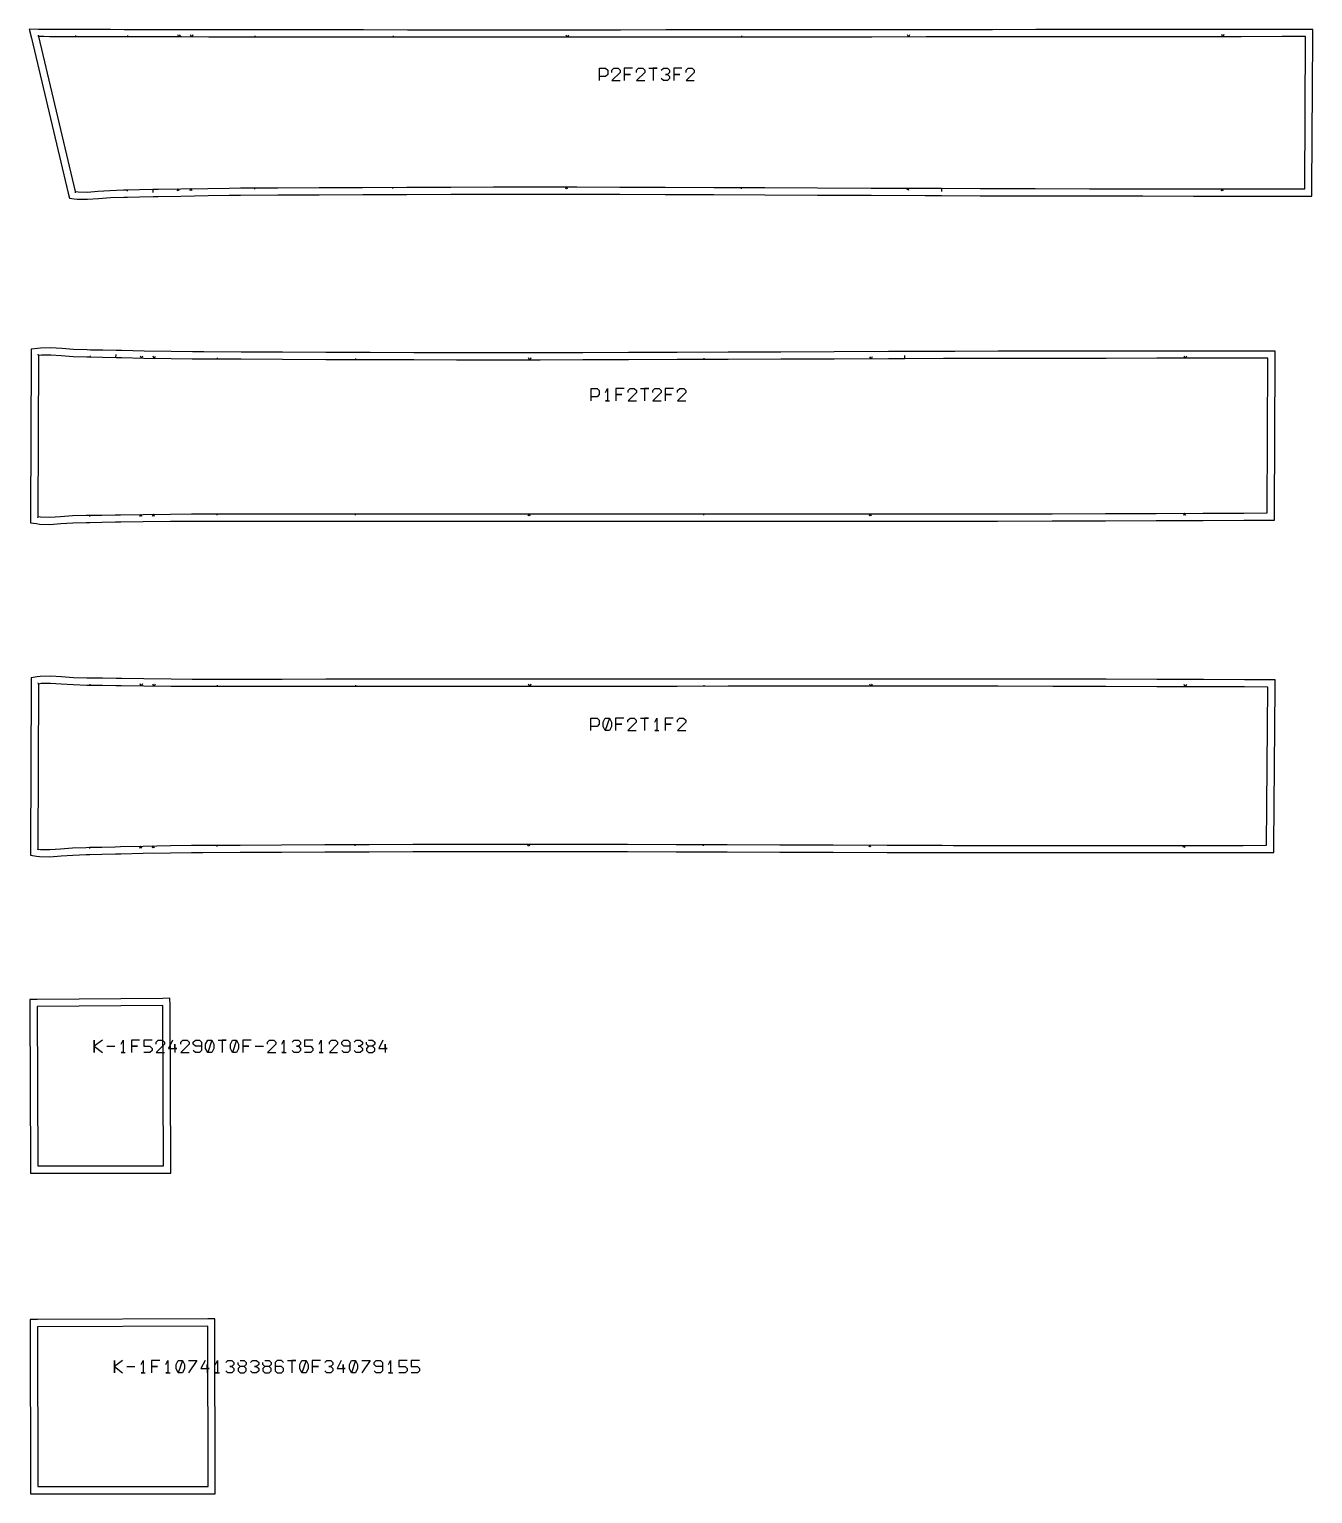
# Model space of a CAD drawing. Header units: metres. Extents: x -13 to 17753, y -154 to 3845.
# Drawn here: x 15974 to 17753, y 1817 to 3845 of the extents above; entities that cross this region are included whole.
import ezdxf

# ---------------------------------------------------------------- set-up
doc = ezdxf.new("R2010")
doc.units = ezdxf.units.M

msp = doc.modelspace()

# ---------------------------------------------------------------- linework, layer by layer
at = {"layer": 'Marge'}
for points in [[(16036.835, 3610.021), (16040.847, 3609.493), (16054.98, 3609.259), (16070.4, 3610.347), (16086.912, 3611.531), (16105.465, 3612.133), (16110.457, 3612.317), (16127.265, 3612.564), (16145.908, 3613.019), (16153.214, 3613.118), (16184.484, 3613.765), (16222.233, 3614.381), (16251.49, 3614.784), (16267.236, 3614.88), (16319.042, 3615.172), (16376.159, 3615.462), (16436.462, 3615.733), (16497.758, 3615.967), (16558.423, 3616.153), (16617.63, 3616.278), (16675.638, 3616.331), (16733.395, 3616.305), (16792.666, 3616.191), (16855.748, 3615.997), (16923.245, 3615.75), (16993.911, 3615.464), (17066.886, 3615.145), (17140.944, 3614.827), (17216.058, 3614.528), (17238.636, 3614.44), (17292.089, 3614.231), (17308.004, 3614.166), (17368.266, 3614.062), (17443.837, 3613.928), (17517.554, 3613.806), (17587.961, 3613.718), (17652.848, 3613.661), (17709.366, 3613.638), (17741.941, 3613.676), (17751.883, 3613.688), (17751.929, 3623.63), (17752.914, 3834.478), (17752.961, 3844.534), (17742.904, 3844.525), (17710.346, 3844.493), (17653.833, 3844.439), (17588.951, 3844.379), (17518.548, 3844.313), (17444.832, 3844.24), (17369.261, 3844.166), (17309.022, 3844.109), (17293.106, 3844.094), (17239.653, 3844.044), (17217.075, 3844.024), (17141.963, 3843.953), (17067.905, 3843.879), (16994.927, 3843.805), (16924.258, 3843.738), (16856.755, 3843.679), (16793.663, 3843.63), (16734.381, 3843.598), (16676.614, 3843.585), (16618.596, 3843.589), (16559.381, 3843.61), (16498.71, 3843.644), (16437.409, 3843.691), (16377.101, 3843.747), (16319.98, 3843.808), (16268.169, 3843.872), (16252.346, 3843.894), (16223.065, 3843.933), (16185.273, 3843.985), (16154.075, 3844.028), (16146.662, 3844.04), (16128.119, 3844.068), (16111.092, 3844.099), (16106.141, 3844.108), (16087.202, 3844.144), (16070.682, 3844.173), (16056.112, 3844.198), (16043.173, 3844.226), (16039.159, 3844.237), (16031.566, 3844.259), (16021.047, 3844.297), (16011.466, 3844.34), (16002.757, 3844.394), (15994.758, 3844.459), (15987.231, 3844.534), (15974.447, 3844.66), (15977.403, 3832.222), (16028.41, 3617.623), (16030.004, 3610.919)], [(15984.65, 3160.035), (15988.662, 3159.428), (16002.885, 3159.035), (16018.371, 3160.063), (16034.884, 3161.184), (16053.409, 3161.661), (16058.407, 3161.815), (16075.203, 3161.939), (16093.862, 3162.288), (16101.162, 3162.341), (16132.443, 3162.821), (16170.191, 3163.227), (16199.448, 3163.466), (16215.189, 3163.466), (16267.001, 3163.468), (16324.125, 3163.471), (16384.434, 3163.474), (16445.737, 3163.478), (16506.41, 3163.483), (16565.627, 3163.487), (16623.647, 3163.492), (16681.417, 3163.495), (16740.703, 3163.497), (16803.797, 3163.497), (16871.3, 3163.496), (16941.97, 3163.493), (17014.949, 3163.49), (17089.007, 3163.487), (17164.118, 3163.484), (17186.696, 3163.484), (17240.149, 3163.482), (17256.065, 3163.482), (17316.33, 3163.628), (17391.903, 3163.819), (17465.621, 3164.017), (17536.027, 3164.221), (17600.913, 3164.431), (17657.434, 3164.647), (17690.011, 3164.832), (17699.909, 3164.888), (17699.954, 3174.786), (17700.933, 3388.928), (17700.979, 3398.959), (17690.949, 3398.974), (17658.375, 3399.024), (17601.858, 3399.017), (17536.974, 3398.978), (17466.569, 3398.908), (17392.853, 3398.808), (17317.284, 3398.696), (17257.022, 3398.607), (17241.107, 3398.547), (17187.654, 3398.349), (17165.076, 3398.265), (17089.962, 3397.982), (17015.904, 3397.683), (16942.929, 3397.383), (16872.263, 3397.112), (16804.765, 3396.877), (16741.681, 3396.69), (16682.409, 3396.576), (16624.652, 3396.542), (16566.643, 3396.582), (16507.435, 3396.69), (16446.77, 3396.856), (16385.474, 3397.068), (16325.171, 3397.316), (16268.054, 3397.585), (16216.247, 3397.858), (16200.502, 3397.948), (16171.248, 3398.344), (16133.503, 3398.951), (16102.236, 3399.592), (16094.931, 3399.69), (16076.29, 3400.142), (16059.486, 3400.384), (16054.495, 3400.568), (16035.952, 3401.168), (16019.449, 3402.36), (16004.026, 3403.454), (15989.878, 3403.207), (15985.861, 3402.671), (15977.226, 3401.517), (15977.185, 3392.805), (15976.147, 3169.969), (15976.107, 3161.329)], [(15984.673, 2699.461), (15988.683, 2698.863), (16002.948, 2698.564), (16018.461, 2699.761), (16034.963, 2701.061), (16053.459, 2701.704), (16058.454, 2701.903), (16075.226, 2702.156), (16093.872, 2702.644), (16101.161, 2702.747), (16132.422, 2703.442), (16170.145, 2704.095), (16199.382, 2704.521), (16215.109, 2704.613), (16266.886, 2704.9), (16323.97, 2705.186), (16384.238, 2705.457), (16445.498, 2705.697), (16506.129, 2705.893), (16565.303, 2706.034), (16623.278, 2706.11), (16681.002, 2706.116), (16740.239, 2706.043), (16803.286, 2705.899), (16870.744, 2705.709), (16941.369, 2705.486), (17014.302, 2705.234), (17088.317, 2704.983), (17163.386, 2704.75), (17185.951, 2704.682), (17239.373, 2704.519), (17255.279, 2704.469), (17315.509, 2704.436), (17391.037, 2704.393), (17464.713, 2704.361), (17535.08, 2704.359), (17599.93, 2704.384), (17656.417, 2704.437), (17688.976, 2704.527), (17698.863, 2704.554), (17698.948, 2714.441), (17700.831, 2933.581), (17700.917, 2943.613), (17690.885, 2943.667), (17658.309, 2943.841), (17601.792, 2944.036), (17536.908, 2944.22), (17466.505, 2944.397), (17392.789, 2944.567), (17317.218, 2944.73), (17256.954, 2944.852), (17241.038, 2944.844), (17187.585, 2944.818), (17165.007, 2944.807), (17089.895, 2944.771), (17015.837, 2944.736), (16942.858, 2944.702), (16872.187, 2944.668), (16804.684, 2944.635), (16741.589, 2944.602), (16682.303, 2944.569), (16624.532, 2944.535), (16566.512, 2944.5), (16507.294, 2944.465), (16446.621, 2944.429), (16385.318, 2944.394), (16325.009, 2944.361), (16267.886, 2944.33), (16216.074, 2944.304), (16200.334, 2944.295), (16171.079, 2944.524), (16133.336, 2944.918), (16102.058, 2945.391), (16094.761, 2945.441), (16076.103, 2945.787), (16059.313, 2945.906), (16054.316, 2946.061), (16035.801, 2946.539), (16019.298, 2947.673), (16003.806, 2948.713), (15989.563, 2948.307), (15985.546, 2947.689), (15977.101, 2946.389), (15977.067, 2937.845), (15976.149, 2709.392), (15976.114, 2700.738)], [(15986.17, 2260.53), (16160.383, 2260.53), (16170.423, 2260.53), (16170.383, 2270.57), (16169.496, 2492.568), (16169.456, 2502.608), (16159.417, 2502.528), (15985.209, 2501.137), (15975.249, 2501.057), (15975.289, 2491.097), (15976.17, 2270.49), (15976.21, 2260.53)], [(15986.17, 1816.531), (16222.158, 1816.531), (16232.176, 1816.531), (16232.158, 1826.549), (16231.75, 2048.549), (16231.732, 2058.567), (16221.713, 2058.531), (15985.727, 2057.664), (15975.746, 2057.628), (15975.764, 2047.646), (15976.17, 1826.513), (15976.188, 1816.531)]]:
    msp.add_lwpolyline(points, close=True, dxfattribs=at)
at = {"layer": 'Patron'}
for points in [[(16038.139, 3619.935), (16042.151, 3619.408), (16055.095, 3619.258), (16069.673, 3620.321), (16086.197, 3621.505), (16105.137, 3622.128), (16110.089, 3622.31), (16127.117, 3622.563), (16145.663, 3623.016), (16153.076, 3623.118), (16184.277, 3623.763), (16222.07, 3624.38), (16251.352, 3624.783), (16267.175, 3624.88), (16318.986, 3625.172), (16376.108, 3625.462), (16436.417, 3625.732), (16497.719, 3625.967), (16558.392, 3626.153), (16617.609, 3626.278), (16675.629, 3626.33), (16733.399, 3626.305), (16792.685, 3626.191), (16855.779, 3625.997), (16923.282, 3625.75), (16993.951, 3625.464), (17066.93, 3625.145), (17140.987, 3624.827), (17216.097, 3624.528), (17238.675, 3624.44), (17292.128, 3624.231), (17308.044, 3624.166), (17368.283, 3624.062), (17443.855, 3623.928), (17517.571, 3623.806), (17587.974, 3623.717), (17652.856, 3623.661), (17709.37, 3623.638), (17741.929, 3623.676), (17742.914, 3834.525), (17710.356, 3834.493), (17653.842, 3834.439), (17588.96, 3834.379), (17518.558, 3834.313), (17444.842, 3834.24), (17369.271, 3834.166), (17309.032, 3834.109), (17293.115, 3834.094), (17239.662, 3834.044), (17217.084, 3834.024), (17141.973, 3833.953), (17067.915, 3833.879), (16994.936, 3833.805), (16924.266, 3833.738), (16856.763, 3833.679), (16793.669, 3833.63), (16734.383, 3833.598), (16676.613, 3833.585), (16618.593, 3833.589), (16559.375, 3833.61), (16498.703, 3833.644), (16437.4, 3833.691), (16377.091, 3833.747), (16319.967, 3833.808), (16268.156, 3833.872), (16252.332, 3833.894), (16223.051, 3833.933), (16185.259, 3833.985), (16154.06, 3834.028), (16146.647, 3834.04), (16128.101, 3834.068), (16111.074, 3834.099), (16106.122, 3834.108), (16087.184, 3834.144), (16070.664, 3834.173), (16056.091, 3834.198), (16043.145, 3834.226), (16039.13, 3834.237), (16031.53, 3834.259), (16021.001, 3834.297), (16011.405, 3834.341), (16002.676, 3834.394), (15994.659, 3834.459), (15987.132, 3834.534)], [(15986.147, 3169.923), (15990.159, 3169.315), (16003.103, 3169.032), (16017.682, 3170.039), (16034.206, 3171.161), (16053.147, 3171.658), (16058.099, 3171.81), (16075.128, 3171.939), (16093.675, 3172.286), (16101.088, 3172.34), (16132.289, 3172.82), (16170.083, 3173.226), (16199.366, 3173.466), (16215.189, 3173.466), (16267.001, 3173.468), (16324.124, 3173.471), (16384.433, 3173.474), (16445.736, 3173.478), (16506.409, 3173.483), (16565.626, 3173.487), (16623.647, 3173.492), (16681.417, 3173.495), (16740.702, 3173.497), (16803.797, 3173.497), (16871.3, 3173.496), (16941.97, 3173.493), (17014.949, 3173.49), (17089.007, 3173.487), (17164.118, 3173.484), (17186.696, 3173.484), (17240.149, 3173.482), (17256.065, 3173.482), (17316.305, 3173.628), (17391.877, 3173.819), (17465.594, 3174.017), (17535.998, 3174.221), (17600.881, 3174.431), (17657.395, 3174.647), (17689.954, 3174.832), (17690.933, 3388.974), (17658.376, 3389.024), (17601.864, 3389.017), (17536.983, 3388.978), (17466.582, 3388.908), (17392.868, 3388.808), (17317.298, 3388.696), (17257.06, 3388.608), (17241.144, 3388.547), (17187.691, 3388.349), (17165.113, 3388.265), (17090.003, 3387.982), (17015.945, 3387.683), (16942.967, 3387.383), (16872.298, 3387.112), (16804.795, 3386.877), (16741.701, 3386.69), (16682.415, 3386.576), (16624.645, 3386.542), (16566.625, 3386.582), (16507.408, 3386.69), (16446.735, 3386.856), (16385.432, 3387.068), (16325.124, 3387.317), (16268.001, 3387.585), (16216.19, 3387.858), (16200.367, 3387.949), (16171.087, 3388.345), (16133.298, 3388.953), (16102.101, 3389.593), (16094.689, 3389.693), (16076.145, 3390.143), (16059.118, 3390.391), (16054.167, 3390.573), (16035.232, 3391.194), (16018.718, 3392.386), (16004.149, 3393.455), (15991.202, 3393.295), (15987.185, 3392.759)], [(15986.149, 2709.351), (15990.159, 2708.753), (16003.095, 2708.563), (16017.664, 2709.729), (16034.178, 2711.03), (16053.107, 2711.698), (16058.056, 2711.895), (16075.074, 2712.155), (16093.609, 2712.641), (16101.018, 2712.746), (16132.2, 2713.439), (16169.971, 2714.094), (16199.236, 2714.519), (16215.05, 2714.613), (16266.831, 2714.899), (16323.92, 2715.186), (16384.193, 2715.457), (16445.459, 2715.697), (16506.096, 2715.893), (16565.279, 2716.034), (16623.265, 2716.11), (16681.001, 2716.116), (16740.252, 2716.043), (16803.309, 2715.899), (16870.772, 2715.709), (16941.4, 2715.486), (17014.336, 2715.234), (17088.351, 2714.983), (17163.417, 2714.75), (17185.982, 2714.681), (17239.403, 2714.519), (17255.31, 2714.469), (17315.515, 2714.436), (17391.043, 2714.393), (17464.717, 2714.361), (17535.08, 2714.359), (17599.926, 2714.384), (17656.408, 2714.437), (17688.949, 2714.527), (17690.831, 2933.667), (17658.275, 2933.841), (17601.763, 2934.036), (17536.883, 2934.22), (17466.482, 2934.397), (17392.767, 2934.567), (17317.197, 2934.73), (17256.959, 2934.852), (17241.043, 2934.844), (17187.59, 2934.818), (17165.012, 2934.807), (17089.9, 2934.771), (17015.842, 2934.736), (16942.862, 2934.702), (16872.192, 2934.668), (16804.689, 2934.635), (16741.594, 2934.602), (16682.308, 2934.569), (16624.538, 2934.535), (16566.518, 2934.5), (16507.3, 2934.465), (16446.627, 2934.429), (16385.324, 2934.394), (16325.014, 2934.361), (16267.891, 2934.33), (16216.079, 2934.304), (16200.256, 2934.296), (16170.975, 2934.525), (16133.185, 2934.919), (16101.988, 2935.391), (16094.575, 2935.443), (16076.031, 2935.787), (16059.004, 2935.911), (16054.052, 2936.064), (16035.116, 2936.563), (16018.601, 2937.697), (16004.032, 2938.716), (15991.084, 2938.423), (15987.067, 2937.805)], [(15986.17, 2270.53), (16160.383, 2270.53), (16159.497, 2492.529), (15985.289, 2491.137)], [(15986.17, 1826.531), (16222.158, 1826.531), (16221.75, 2048.531), (15985.764, 2047.664)]]:
    msp.add_lwpolyline(points, close=True, dxfattribs=at)
at = {"layer": 'Repers diag'}
for p, q in [((16145.531, 3623.012), (16145.641, 3618.514)), ((17238.646, 3624.44), (17238.628, 3619.94)), ((16094.575, 3389.696), (16094.684, 3394.194)), ((17187.691, 3388.349), (17187.674, 3392.849))]:
    msp.add_line(p, q, dxfattribs=at)
at = {"layer": 'Repers points'}
for p, q in [((15987.132, 3834.534), (15987.15, 3836.334)), ((16039.13, 3834.237), (16039.135, 3836.037)), ((16111.074, 3834.099), (16111.077, 3835.899)), ((16287.45, 3833.848), (16287.452, 3835.648)), ((16479.025, 3833.659), (16479.026, 3835.459)), ((16961.838, 3833.774), (16961.836, 3835.574)), ((16038.139, 3619.935), (16037.905, 3618.151)), ((16109.961, 3622.305), (16110.027, 3620.506)), ((16286.334, 3624.988), (16286.344, 3623.188)), ((16477.928, 3625.891), (16477.935, 3624.091)), ((16960.793, 3625.598), (16960.786, 3623.798)), ((15987.185, 3392.759), (15986.947, 3394.543)), ((16059.005, 3390.395), (16059.071, 3392.194)), ((16235.378, 3387.757), (16235.388, 3389.557)), ((16426.972, 3386.924), (16426.978, 3388.724)), ((16909.838, 3387.256), (16909.831, 3389.056)), ((15986.147, 3169.923), (15985.878, 3168.143)), ((16057.97, 3171.807), (16058.026, 3170.007)), ((16234.361, 3173.467), (16234.361, 3171.667)), ((16425.962, 3173.477), (16425.962, 3171.677)), ((16908.843, 3173.494), (16908.843, 3171.694)), ((15987.067, 2937.805), (15986.793, 2939.584)), ((16058.887, 2935.914), (16058.943, 2937.714)), ((16235.278, 2934.313), (16235.277, 2936.113)), ((16426.879, 2934.418), (16426.878, 2936.218)), ((16909.76, 2934.686), (16909.759, 2936.486)), ((15986.149, 2709.351), (15985.883, 2707.571)), ((16057.902, 2711.889), (16057.973, 2710.09)), ((16234.174, 2714.719), (16234.184, 2712.919)), ((16425.661, 2715.619), (16425.668, 2713.819)), ((16908.259, 2715.591), (16908.253, 2713.791))]:
    msp.add_line(p, q, dxfattribs=at)
at = {"layer": 'Repers suspente'}
for p, q in [((16181.912, 3833.99), (16180.417, 3836.992)), ((16183.417, 3836.988), (16181.912, 3833.99)), ((16199.525, 3833.966), (16198.029, 3836.968)), ((16201.029, 3836.964), (16199.525, 3833.966)), ((16719.993, 3833.595), (16718.493, 3836.595)), ((16721.493, 3836.595), (16719.993, 3833.595)), ((17192.837, 3834.001), (17191.334, 3836.999)), ((17194.334, 3837.002), (17192.837, 3834.001)), ((17628.39, 3834.416), (17626.887, 3837.414)), ((17629.887, 3837.417), (17628.39, 3834.416)), ((16180.793, 3623.691), (16179.356, 3620.661)), ((16182.355, 3620.723), (16180.793, 3623.691)), ((16198.405, 3623.994), (16196.954, 3620.969)), ((16199.954, 3621.018), (16198.405, 3623.994)), ((16718.922, 3626.311), (16717.421, 3623.312)), ((16720.421, 3623.311), (16718.922, 3626.311)), ((17191.815, 3624.624), (17190.303, 3621.63)), ((17193.303, 3621.619), (17191.815, 3624.624)), ((17627.415, 3623.683), (17625.913, 3620.685)), ((17628.913, 3620.682), (17627.415, 3623.683)), ((16129.837, 3389.024), (16128.399, 3392.054)), ((16131.399, 3391.993), (16129.837, 3389.024)), ((16147.449, 3388.725), (16145.998, 3391.749)), ((16148.997, 3391.701), (16147.449, 3388.725)), ((16667.967, 3386.567), (16666.465, 3389.566)), ((16669.465, 3389.568), (16667.967, 3386.567)), ((17140.86, 3388.174), (17139.349, 3391.168)), ((17142.349, 3391.179), (17140.86, 3388.174)), ((17576.461, 3389.002), (17574.959, 3392.001)), ((17577.959, 3392.002), (17576.461, 3389.002)), ((16128.812, 3172.766), (16127.358, 3169.744)), ((16130.358, 3169.79), (16128.812, 3172.766)), ((16146.425, 3172.972), (16144.958, 3169.956)), ((16147.957, 3169.988), (16146.425, 3172.972)), ((16666.965, 3173.494), (16665.465, 3170.494)), ((16668.465, 3170.494), (16666.965, 3173.494)), ((17139.874, 3173.485), (17138.374, 3170.485)), ((17141.374, 3170.485), (17139.874, 3173.485)), ((17575.488, 3174.349), (17573.997, 3171.344)), ((17576.997, 3171.354), (17575.488, 3174.349)), ((16129.728, 2934.971), (16128.274, 2937.993)), ((16131.274, 2937.948), (16129.728, 2934.971)), ((16147.342, 2934.771), (16145.873, 2937.787)), ((16148.873, 2937.755), (16147.342, 2934.771)), ((16667.882, 2934.561), (16666.38, 2937.56)), ((16669.38, 2937.561), (16667.882, 2934.561)), ((17140.791, 2934.796), (17139.29, 2937.795)), ((17142.29, 2937.796), (17140.791, 2934.796)), ((17576.405, 2934.108), (17574.913, 2937.113)), ((17577.913, 2937.104), (17576.405, 2934.108)), ((16128.693, 2713.361), (16127.26, 2710.329)), ((16130.259, 2710.395), (16128.693, 2713.361)), ((16146.294, 2713.683), (16144.847, 2710.658)), ((16147.846, 2710.71), (16146.294, 2713.683)), ((16666.522, 2716.115), (16665.022, 2713.114)), ((16668.022, 2713.115), (16666.522, 2716.115)), ((17139.154, 2714.825), (17137.644, 2711.83)), ((17140.644, 2711.821), (17139.154, 2714.825)), ((17574.513, 2714.374), (17573.014, 2711.374)), ((17576.014, 2711.375), (17574.513, 2714.374))]:
    msp.add_line(p, q, dxfattribs=at)
at = {"layer": 'Text'}
for p, q in [((16764.573, 3773.574), (16764.573, 3790.717)), ((16764.573, 3790.717), (16773.145, 3790.717)), ((16773.145, 3779.288), (16764.573, 3779.288)), ((16773.145, 3790.717), (16776.002, 3787.86)), ((16776.002, 3782.146), (16773.145, 3779.288)), ((16776.002, 3787.86), (16776.002, 3782.146)), ((16781.716, 3787.86), (16784.573, 3790.717)), ((16781.716, 3785.003), (16781.716, 3787.86)), ((16793.145, 3785.003), (16781.716, 3773.574)), ((16781.716, 3773.574), (16793.145, 3773.574)), ((16784.573, 3790.717), (16790.288, 3790.717)), ((16790.288, 3790.717), (16793.145, 3787.86)), ((16793.145, 3787.86), (16793.145, 3785.003)), ((16810.288, 3790.717), (16798.859, 3790.717)), ((16798.859, 3790.717), (16798.859, 3782.146)), ((16798.859, 3782.146), (16807.431, 3782.146)), ((16807.431, 3782.146), (16798.859, 3782.146)), ((16798.859, 3782.146), (16798.859, 3773.574)), ((16816.002, 3787.86), (16818.859, 3790.717)), ((16816.002, 3785.003), (16816.002, 3787.86)), ((16827.431, 3785.003), (16816.002, 3773.574)), ((16816.002, 3773.574), (16827.431, 3773.574)), ((16818.859, 3790.717), (16824.573, 3790.717)), ((16824.573, 3790.717), (16827.431, 3787.86)), ((16827.431, 3787.86), (16827.431, 3785.003)), ((16833.145, 3790.717), (16844.573, 3790.717)), ((16844.573, 3790.717), (16838.859, 3790.717)), ((16838.859, 3790.717), (16838.859, 3773.574)), ((16850.288, 3787.86), (16853.145, 3790.717)), ((16853.145, 3773.574), (16850.288, 3776.431)), ((16853.145, 3790.717), (16858.859, 3790.717)), ((16858.859, 3773.574), (16853.145, 3773.574)), ((16858.859, 3782.146), (16856.002, 3782.146)), ((16856.002, 3782.146), (16858.859, 3782.146)), ((16858.859, 3790.717), (16861.716, 3787.86)), ((16861.716, 3785.003), (16858.859, 3782.146)), ((16858.859, 3782.146), (16861.716, 3779.288)), ((16861.716, 3776.431), (16858.859, 3773.574)), ((16861.716, 3787.86), (16861.716, 3785.003)), ((16861.716, 3779.288), (16861.716, 3776.431)), ((16878.859, 3790.717), (16867.431, 3790.717)), ((16867.431, 3790.717), (16867.431, 3782.146)), ((16867.431, 3782.146), (16876.002, 3782.146)), ((16876.002, 3782.146), (16867.431, 3782.146)), ((16867.431, 3782.146), (16867.431, 3773.574)), ((16884.573, 3787.86), (16887.431, 3790.717)), ((16884.573, 3785.003), (16884.573, 3787.86)), ((16896.002, 3785.003), (16884.573, 3773.574)), ((16884.573, 3773.574), (16896.002, 3773.574)), ((16887.431, 3790.717), (16893.145, 3790.717)), ((16893.145, 3790.717), (16896.002, 3787.86)), ((16896.002, 3787.86), (16896.002, 3785.003)), ((16752.87, 3330.069), (16752.87, 3347.212)), ((16752.87, 3347.212), (16761.441, 3347.212)), ((16761.441, 3347.212), (16764.298, 3344.355)), ((16772.87, 3341.498), (16775.727, 3347.212)), ((16775.727, 3347.212), (16775.727, 3330.069)), ((16798.584, 3347.212), (16787.156, 3347.212)), ((16787.156, 3347.212), (16787.156, 3338.64)), ((16804.298, 3344.355), (16807.156, 3347.212)), ((16807.156, 3347.212), (16812.87, 3347.212)), ((16812.87, 3347.212), (16815.727, 3344.355)), ((16821.441, 3347.212), (16832.87, 3347.212)), ((16832.87, 3347.212), (16827.156, 3347.212)), ((16827.156, 3347.212), (16827.156, 3330.069)), ((16838.584, 3344.355), (16841.441, 3347.212)), ((16841.441, 3347.212), (16847.156, 3347.212)), ((16847.156, 3347.212), (16850.013, 3344.355)), ((16867.156, 3347.212), (16855.727, 3347.212)), ((16855.727, 3347.212), (16855.727, 3338.64)), ((16872.87, 3344.355), (16875.727, 3347.212)), ((16875.727, 3347.212), (16881.441, 3347.212)), ((16881.441, 3347.212), (16884.298, 3344.355)), ((16761.441, 3335.783), (16752.87, 3335.783)), ((16764.298, 3338.64), (16761.441, 3335.783)), ((16764.298, 3344.355), (16764.298, 3338.64)), ((16775.727, 3330.069), (16772.87, 3330.069)), ((16772.87, 3330.069), (16778.584, 3330.069)), ((16787.156, 3338.64), (16795.727, 3338.64)), ((16795.727, 3338.64), (16787.156, 3338.64)), ((16787.156, 3338.64), (16787.156, 3330.069)), ((16804.298, 3341.498), (16804.298, 3344.355)), ((16815.727, 3341.498), (16804.298, 3330.069)), ((16804.298, 3330.069), (16815.727, 3330.069)), ((16815.727, 3344.355), (16815.727, 3341.498)), ((16838.584, 3341.498), (16838.584, 3344.355)), ((16850.013, 3341.498), (16838.584, 3330.069)), ((16838.584, 3330.069), (16850.013, 3330.069)), ((16850.013, 3344.355), (16850.013, 3341.498)), ((16855.727, 3338.64), (16864.298, 3338.64)), ((16864.298, 3338.64), (16855.727, 3338.64)), ((16855.727, 3338.64), (16855.727, 3330.069)), ((16872.87, 3341.498), (16872.87, 3344.355)), ((16884.298, 3341.498), (16872.87, 3330.069)), ((16872.87, 3330.069), (16884.298, 3330.069)), ((16884.298, 3344.355), (16884.298, 3341.498)), ((16752.647, 2873.523), (16752.647, 2890.666)), ((16752.647, 2890.666), (16761.218, 2890.666)), ((16761.218, 2890.666), (16764.075, 2887.809)), ((16764.075, 2882.095), (16761.218, 2879.237)), ((16764.075, 2887.809), (16764.075, 2882.095)), ((16769.79, 2884.952), (16772.647, 2890.666)), ((16769.79, 2879.237), (16769.79, 2884.952)), ((16772.647, 2890.666), (16778.361, 2890.666)), ((16778.361, 2890.666), (16772.647, 2873.523)), ((16778.361, 2890.666), (16781.218, 2884.952)), ((16781.218, 2884.952), (16781.218, 2879.237)), ((16798.361, 2890.666), (16786.932, 2890.666)), ((16786.932, 2890.666), (16786.932, 2882.095)), ((16786.932, 2882.095), (16795.504, 2882.095)), ((16795.504, 2882.095), (16786.932, 2882.095)), ((16786.932, 2882.095), (16786.932, 2873.523)), ((16804.075, 2887.809), (16806.932, 2890.666)), ((16804.075, 2884.952), (16804.075, 2887.809)), ((16815.504, 2884.952), (16804.075, 2873.523)), ((16806.932, 2890.666), (16812.647, 2890.666)), ((16812.647, 2890.666), (16815.504, 2887.809)), ((16815.504, 2887.809), (16815.504, 2884.952)), ((16821.218, 2890.666), (16832.647, 2890.666)), ((16832.647, 2890.666), (16826.932, 2890.666)), ((16826.932, 2890.666), (16826.932, 2873.523)), ((16841.218, 2884.952), (16844.075, 2890.666)), ((16844.075, 2890.666), (16844.075, 2873.523)), ((16866.932, 2890.666), (16855.504, 2890.666)), ((16855.504, 2890.666), (16855.504, 2882.095)), ((16855.504, 2882.095), (16864.075, 2882.095)), ((16864.075, 2882.095), (16855.504, 2882.095)), ((16855.504, 2882.095), (16855.504, 2873.523)), ((16872.647, 2887.809), (16875.504, 2890.666)), ((16872.647, 2884.952), (16872.647, 2887.809)), ((16884.075, 2884.952), (16872.647, 2873.523)), ((16875.504, 2890.666), (16881.218, 2890.666)), ((16881.218, 2890.666), (16884.075, 2887.809)), ((16884.075, 2887.809), (16884.075, 2884.952)), ((16761.218, 2879.237), (16752.647, 2879.237)), ((16772.647, 2873.523), (16769.79, 2879.237)), ((16778.361, 2873.523), (16772.647, 2873.523)), ((16781.218, 2879.237), (16778.361, 2873.523)), ((16804.075, 2873.523), (16815.504, 2873.523)), ((16844.075, 2873.523), (16841.218, 2873.523)), ((16841.218, 2873.523), (16846.932, 2873.523)), ((16872.647, 2873.523), (16884.075, 2873.523)), ((16075.993, 2444.746), (16064.565, 2436.175)), ((16064.565, 2436.175), (16064.565, 2444.746)), ((16064.565, 2444.746), (16064.565, 2427.603)), ((16064.565, 2427.603), (16064.565, 2436.175)), ((16064.565, 2436.175), (16075.993, 2427.603)), ((16081.707, 2436.175), (16093.136, 2436.175)), ((16101.707, 2439.032), (16104.565, 2444.746)), ((16104.565, 2444.746), (16104.565, 2427.603)), ((16127.422, 2444.746), (16115.993, 2444.746)), ((16115.993, 2444.746), (16115.993, 2436.175)), ((16115.993, 2436.175), (16124.565, 2436.175)), ((16124.565, 2436.175), (16115.993, 2436.175)), ((16115.993, 2436.175), (16115.993, 2427.603)), ((16144.565, 2444.746), (16133.136, 2444.746)), ((16133.136, 2444.746), (16133.136, 2436.175)), ((16133.136, 2436.175), (16141.707, 2436.175)), ((16141.707, 2436.175), (16144.565, 2433.318)), ((16150.279, 2441.889), (16153.136, 2444.746)), ((16150.279, 2439.032), (16150.279, 2441.889)), ((16161.707, 2439.032), (16150.279, 2427.603)), ((16153.136, 2444.746), (16158.85, 2444.746)), ((16158.85, 2444.746), (16161.707, 2441.889)), ((16161.707, 2441.889), (16161.707, 2439.032)), ((16173.136, 2444.746), (16167.422, 2433.318)), ((16175.993, 2433.318), (16175.993, 2439.032)), ((16175.993, 2439.032), (16175.993, 2427.603)), ((16184.565, 2441.889), (16187.422, 2444.746)), ((16184.565, 2439.032), (16184.565, 2441.889)), ((16195.993, 2439.032), (16184.565, 2427.603)), ((16187.422, 2444.746), (16193.136, 2444.746)), ((16193.136, 2444.746), (16195.993, 2441.889)), ((16195.993, 2441.889), (16195.993, 2439.032)), ((16201.707, 2441.889), (16204.565, 2444.746)), ((16201.707, 2439.032), (16201.707, 2441.889)), ((16204.565, 2436.175), (16201.707, 2439.032)), ((16204.565, 2444.746), (16210.279, 2444.746)), ((16213.136, 2436.175), (16204.565, 2436.175)), ((16210.279, 2444.746), (16213.136, 2441.889)), ((16213.136, 2441.889), (16213.136, 2430.461)), ((16218.85, 2439.032), (16221.707, 2444.746)), ((16218.85, 2433.318), (16218.85, 2439.032)), ((16221.707, 2444.746), (16227.422, 2444.746)), ((16227.422, 2444.746), (16221.707, 2427.603)), ((16227.422, 2444.746), (16230.279, 2439.032)), ((16230.279, 2439.032), (16230.279, 2433.318)), ((16235.993, 2444.746), (16247.422, 2444.746)), ((16247.422, 2444.746), (16241.707, 2444.746)), ((16241.707, 2444.746), (16241.707, 2427.603)), ((16253.136, 2439.032), (16255.993, 2444.746)), ((16253.136, 2433.318), (16253.136, 2439.032)), ((16255.993, 2444.746), (16261.707, 2444.746)), ((16261.707, 2444.746), (16255.993, 2427.603)), ((16261.707, 2444.746), (16264.565, 2439.032)), ((16264.565, 2439.032), (16264.565, 2433.318)), ((16281.707, 2444.746), (16270.279, 2444.746)), ((16270.279, 2444.746), (16270.279, 2436.175)), ((16270.279, 2436.175), (16278.85, 2436.175)), ((16278.85, 2436.175), (16270.279, 2436.175)), ((16270.279, 2436.175), (16270.279, 2427.603)), ((16287.422, 2436.175), (16298.85, 2436.175)), ((16304.565, 2441.889), (16307.422, 2444.746)), ((16304.565, 2439.032), (16304.565, 2441.889)), ((16315.993, 2439.032), (16304.565, 2427.603)), ((16307.422, 2444.746), (16313.136, 2444.746)), ((16313.136, 2444.746), (16315.993, 2441.889)), ((16315.993, 2441.889), (16315.993, 2439.032)), ((16324.565, 2439.032), (16327.422, 2444.746)), ((16327.422, 2444.746), (16327.422, 2427.603)), ((16338.85, 2441.889), (16341.707, 2444.746)), ((16341.707, 2444.746), (16347.422, 2444.746)), ((16347.422, 2436.175), (16344.565, 2436.175)), ((16344.565, 2436.175), (16347.422, 2436.175)), ((16347.422, 2444.746), (16350.279, 2441.889)), ((16350.279, 2439.032), (16347.422, 2436.175)), ((16347.422, 2436.175), (16350.279, 2433.318)), ((16350.279, 2441.889), (16350.279, 2439.032)), ((16367.422, 2444.746), (16355.993, 2444.746)), ((16355.993, 2444.746), (16355.993, 2436.175)), ((16355.993, 2436.175), (16364.565, 2436.175)), ((16364.565, 2436.175), (16367.422, 2433.318)), ((16375.993, 2439.032), (16378.85, 2444.746)), ((16378.85, 2444.746), (16378.85, 2427.603)), ((16390.279, 2441.889), (16393.136, 2444.746)), ((16390.279, 2439.032), (16390.279, 2441.889)), ((16401.707, 2439.032), (16390.279, 2427.603)), ((16393.136, 2444.746), (16398.85, 2444.746)), ((16398.85, 2444.746), (16401.707, 2441.889)), ((16401.707, 2441.889), (16401.707, 2439.032)), ((16407.422, 2441.889), (16410.279, 2444.746)), ((16407.422, 2439.032), (16407.422, 2441.889)), ((16410.279, 2436.175), (16407.422, 2439.032)), ((16410.279, 2444.746), (16415.993, 2444.746)), ((16418.85, 2436.175), (16410.279, 2436.175)), ((16415.993, 2444.746), (16418.85, 2441.889)), ((16418.85, 2441.889), (16418.85, 2430.461)), ((16424.565, 2441.889), (16427.422, 2444.746)), ((16427.422, 2444.746), (16433.136, 2444.746)), ((16433.136, 2436.175), (16430.279, 2436.175)), ((16430.279, 2436.175), (16433.136, 2436.175)), ((16433.136, 2444.746), (16435.993, 2441.889)), ((16435.993, 2439.032), (16433.136, 2436.175)), ((16433.136, 2436.175), (16435.993, 2433.318)), ((16435.993, 2441.889), (16435.993, 2439.032)), ((16441.707, 2439.032), (16441.707, 2441.889)), ((16444.565, 2436.175), (16441.707, 2439.032)), ((16444.565, 2436.175), (16441.707, 2433.318)), ((16444.565, 2444.746), (16450.279, 2444.746)), ((16450.279, 2436.175), (16444.565, 2436.175)), ((16450.279, 2436.175), (16444.565, 2436.175)), ((16450.279, 2444.746), (16453.136, 2441.889)), ((16453.136, 2439.032), (16450.279, 2436.175)), ((16453.136, 2433.318), (16450.279, 2436.175)), ((16453.136, 2441.889), (16453.136, 2439.032)), ((16464.565, 2444.746), (16458.85, 2433.318)), ((16467.422, 2433.318), (16467.422, 2439.032)), ((16467.422, 2439.032), (16467.422, 2427.603)), ((16104.565, 2427.603), (16101.707, 2427.603)), ((16101.707, 2427.603), (16107.422, 2427.603)), ((16141.707, 2427.603), (16133.136, 2427.603)), ((16144.565, 2430.461), (16141.707, 2427.603)), ((16144.565, 2433.318), (16144.565, 2430.461)), ((16150.279, 2427.603), (16161.707, 2427.603)), ((16167.422, 2433.318), (16178.85, 2433.318)), ((16178.85, 2433.318), (16175.993, 2433.318)), ((16184.565, 2427.603), (16195.993, 2427.603)), ((16204.565, 2427.603), (16201.707, 2430.461)), ((16210.279, 2427.603), (16204.565, 2427.603)), ((16213.136, 2430.461), (16210.279, 2427.603)), ((16221.707, 2427.603), (16218.85, 2433.318)), ((16227.422, 2427.603), (16221.707, 2427.603)), ((16230.279, 2433.318), (16227.422, 2427.603)), ((16255.993, 2427.603), (16253.136, 2433.318)), ((16261.707, 2427.603), (16255.993, 2427.603)), ((16264.565, 2433.318), (16261.707, 2427.603)), ((16304.565, 2427.603), (16315.993, 2427.603)), ((16327.422, 2427.603), (16324.565, 2427.603)), ((16324.565, 2427.603), (16330.279, 2427.603)), ((16341.707, 2427.603), (16338.85, 2430.461)), ((16347.422, 2427.603), (16341.707, 2427.603)), ((16350.279, 2430.461), (16347.422, 2427.603)), ((16350.279, 2433.318), (16350.279, 2430.461)), ((16364.565, 2427.603), (16355.993, 2427.603)), ((16367.422, 2430.461), (16364.565, 2427.603)), ((16367.422, 2433.318), (16367.422, 2430.461)), ((16378.85, 2427.603), (16375.993, 2427.603)), ((16375.993, 2427.603), (16381.707, 2427.603)), ((16390.279, 2427.603), (16401.707, 2427.603)), ((16410.279, 2427.603), (16407.422, 2430.461)), ((16415.993, 2427.603), (16410.279, 2427.603)), ((16418.85, 2430.461), (16415.993, 2427.603)), ((16427.422, 2427.603), (16424.565, 2430.461)), ((16433.136, 2427.603), (16427.422, 2427.603)), ((16435.993, 2430.461), (16433.136, 2427.603)), ((16435.993, 2433.318), (16435.993, 2430.461)), ((16441.707, 2433.318), (16441.707, 2430.461)), ((16441.707, 2430.461), (16444.565, 2427.603)), ((16444.565, 2427.603), (16450.279, 2427.603)), ((16450.279, 2427.603), (16453.136, 2430.461)), ((16453.136, 2430.461), (16453.136, 2433.318)), ((16458.85, 2433.318), (16470.279, 2433.318)), ((16470.279, 2433.318), (16467.422, 2433.318)), ((16103.793, 2001.194), (16092.364, 1992.623)), ((16092.364, 1992.623), (16092.364, 2001.194)), ((16092.364, 2001.194), (16092.364, 1984.052)), ((16092.364, 1984.052), (16092.364, 1992.623)), ((16092.364, 1992.623), (16103.793, 1984.052)), ((16109.507, 1992.623), (16120.935, 1992.623)), ((16129.507, 1995.48), (16132.364, 2001.194)), ((16132.364, 2001.194), (16132.364, 1984.052)), ((16155.221, 2001.194), (16143.793, 2001.194)), ((16143.793, 2001.194), (16143.793, 1992.623)), ((16143.793, 1992.623), (16152.364, 1992.623)), ((16152.364, 1992.623), (16143.793, 1992.623)), ((16143.793, 1992.623), (16143.793, 1984.052)), ((16163.793, 1995.48), (16166.65, 2001.194)), ((16166.65, 2001.194), (16166.65, 1984.052)), ((16178.078, 1995.48), (16180.935, 2001.194)), ((16178.078, 1989.766), (16178.078, 1995.48)), ((16180.935, 1984.052), (16178.078, 1989.766)), ((16180.935, 2001.194), (16186.65, 2001.194)), ((16186.65, 2001.194), (16180.935, 1984.052)), ((16186.65, 2001.194), (16189.507, 1995.48)), ((16189.507, 1989.766), (16186.65, 1984.052)), ((16189.507, 1995.48), (16189.507, 1989.766)), ((16195.221, 2001.194), (16206.65, 2001.194)), ((16206.65, 2001.194), (16195.221, 1984.052)), ((16218.078, 2001.194), (16212.364, 1989.766)), ((16212.364, 1989.766), (16223.793, 1989.766)), ((16220.935, 1989.766), (16220.935, 1995.48)), ((16220.935, 1995.48), (16220.935, 1984.052)), ((16223.793, 1989.766), (16220.935, 1989.766)), ((16232.364, 1995.48), (16235.221, 2001.194)), ((16235.221, 2001.194), (16235.221, 1984.052)), ((16246.65, 1998.337), (16249.507, 2001.194)), ((16249.507, 2001.194), (16255.221, 2001.194)), ((16255.221, 1992.623), (16252.364, 1992.623)), ((16252.364, 1992.623), (16255.221, 1992.623)), ((16255.221, 2001.194), (16258.078, 1998.337)), ((16258.078, 1995.48), (16255.221, 1992.623)), ((16255.221, 1992.623), (16258.078, 1989.766)), ((16258.078, 1998.337), (16258.078, 1995.48)), ((16258.078, 1989.766), (16258.078, 1986.909)), ((16263.793, 1995.48), (16263.793, 1998.337)), ((16266.65, 1992.623), (16263.793, 1995.48)), ((16266.65, 1992.623), (16263.793, 1989.766)), ((16263.793, 1989.766), (16263.793, 1986.909)), ((16266.65, 2001.194), (16272.364, 2001.194)), ((16272.364, 1992.623), (16266.65, 1992.623)), ((16272.364, 1992.623), (16266.65, 1992.623)), ((16272.364, 2001.194), (16275.221, 1998.337)), ((16275.221, 1995.48), (16272.364, 1992.623)), ((16275.221, 1989.766), (16272.364, 1992.623)), ((16275.221, 1998.337), (16275.221, 1995.48)), ((16275.221, 1986.909), (16275.221, 1989.766)), ((16280.935, 1998.337), (16283.793, 2001.194)), ((16283.793, 2001.194), (16289.507, 2001.194)), ((16289.507, 1992.623), (16286.65, 1992.623)), ((16286.65, 1992.623), (16289.507, 1992.623)), ((16289.507, 2001.194), (16292.364, 1998.337)), ((16292.364, 1995.48), (16289.507, 1992.623)), ((16289.507, 1992.623), (16292.364, 1989.766)), ((16292.364, 1998.337), (16292.364, 1995.48)), ((16292.364, 1989.766), (16292.364, 1986.909)), ((16298.078, 1995.48), (16298.078, 1998.337)), ((16300.935, 1992.623), (16298.078, 1995.48)), ((16300.935, 1992.623), (16298.078, 1989.766)), ((16298.078, 1989.766), (16298.078, 1986.909)), ((16300.935, 2001.194), (16306.65, 2001.194)), ((16306.65, 1992.623), (16300.935, 1992.623)), ((16306.65, 1992.623), (16300.935, 1992.623)), ((16306.65, 2001.194), (16309.507, 1998.337)), ((16309.507, 1995.48), (16306.65, 1992.623)), ((16309.507, 1989.766), (16306.65, 1992.623)), ((16309.507, 1998.337), (16309.507, 1995.48)), ((16309.507, 1986.909), (16309.507, 1989.766)), ((16318.078, 2001.194), (16315.221, 1998.337)), ((16315.221, 1998.337), (16315.221, 1986.909)), ((16323.793, 1992.623), (16315.221, 1992.623)), ((16323.793, 2001.194), (16318.078, 2001.194)), ((16326.65, 1998.337), (16323.793, 2001.194)), ((16326.65, 1989.766), (16323.793, 1992.623)), ((16326.65, 1986.909), (16326.65, 1989.766)), ((16332.364, 2001.194), (16343.793, 2001.194)), ((16343.793, 2001.194), (16338.078, 2001.194)), ((16338.078, 2001.194), (16338.078, 1984.052)), ((16349.507, 1995.48), (16352.364, 2001.194)), ((16349.507, 1989.766), (16349.507, 1995.48)), ((16352.364, 1984.052), (16349.507, 1989.766)), ((16352.364, 2001.194), (16358.078, 2001.194)), ((16358.078, 2001.194), (16352.364, 1984.052)), ((16358.078, 2001.194), (16360.935, 1995.48)), ((16360.935, 1989.766), (16358.078, 1984.052)), ((16360.935, 1995.48), (16360.935, 1989.766)), ((16378.078, 2001.194), (16366.65, 2001.194)), ((16366.65, 2001.194), (16366.65, 1992.623)), ((16366.65, 1992.623), (16375.221, 1992.623)), ((16375.221, 1992.623), (16366.65, 1992.623)), ((16366.65, 1992.623), (16366.65, 1984.052)), ((16383.793, 1998.337), (16386.65, 2001.194)), ((16386.65, 2001.194), (16392.364, 2001.194)), ((16392.364, 1992.623), (16389.507, 1992.623)), ((16389.507, 1992.623), (16392.364, 1992.623)), ((16392.364, 2001.194), (16395.221, 1998.337)), ((16395.221, 1995.48), (16392.364, 1992.623)), ((16392.364, 1992.623), (16395.221, 1989.766)), ((16395.221, 1998.337), (16395.221, 1995.48)), ((16395.221, 1989.766), (16395.221, 1986.909)), ((16406.65, 2001.194), (16400.935, 1989.766)), ((16400.935, 1989.766), (16412.364, 1989.766)), ((16409.507, 1989.766), (16409.507, 1995.48)), ((16409.507, 1995.48), (16409.507, 1984.052)), ((16412.364, 1989.766), (16409.507, 1989.766)), ((16418.078, 1995.48), (16420.935, 2001.194)), ((16418.078, 1989.766), (16418.078, 1995.48)), ((16420.935, 1984.052), (16418.078, 1989.766)), ((16420.935, 2001.194), (16426.65, 2001.194)), ((16426.65, 2001.194), (16420.935, 1984.052)), ((16426.65, 2001.194), (16429.507, 1995.48)), ((16429.507, 1989.766), (16426.65, 1984.052)), ((16429.507, 1995.48), (16429.507, 1989.766)), ((16435.221, 2001.194), (16446.65, 2001.194)), ((16446.65, 2001.194), (16435.221, 1984.052)), ((16452.364, 1998.337), (16455.221, 2001.194)), ((16452.364, 1995.48), (16452.364, 1998.337)), ((16455.221, 1992.623), (16452.364, 1995.48)), ((16455.221, 2001.194), (16460.935, 2001.194)), ((16463.793, 1992.623), (16455.221, 1992.623)), ((16460.935, 2001.194), (16463.793, 1998.337)), ((16463.793, 1998.337), (16463.793, 1986.909)), ((16472.364, 1995.48), (16475.221, 2001.194)), ((16475.221, 2001.194), (16475.221, 1984.052)), ((16498.078, 2001.194), (16486.65, 2001.194)), ((16486.65, 2001.194), (16486.65, 1992.623)), ((16486.65, 1992.623), (16495.221, 1992.623)), ((16495.221, 1992.623), (16498.078, 1989.766)), ((16498.078, 1989.766), (16498.078, 1986.909)), ((16515.221, 2001.194), (16503.793, 2001.194)), ((16503.793, 2001.194), (16503.793, 1992.623)), ((16503.793, 1992.623), (16512.364, 1992.623)), ((16512.364, 1992.623), (16515.221, 1989.766)), ((16515.221, 1989.766), (16515.221, 1986.909)), ((16132.364, 1984.052), (16129.507, 1984.052)), ((16129.507, 1984.052), (16135.221, 1984.052)), ((16166.65, 1984.052), (16163.793, 1984.052)), ((16163.793, 1984.052), (16169.507, 1984.052)), ((16186.65, 1984.052), (16180.935, 1984.052)), ((16235.221, 1984.052), (16232.364, 1984.052)), ((16232.364, 1984.052), (16238.078, 1984.052)), ((16249.507, 1984.052), (16246.65, 1986.909)), ((16255.221, 1984.052), (16249.507, 1984.052)), ((16258.078, 1986.909), (16255.221, 1984.052)), ((16263.793, 1986.909), (16266.65, 1984.052)), ((16266.65, 1984.052), (16272.364, 1984.052)), ((16272.364, 1984.052), (16275.221, 1986.909)), ((16283.793, 1984.052), (16280.935, 1986.909)), ((16289.507, 1984.052), (16283.793, 1984.052)), ((16292.364, 1986.909), (16289.507, 1984.052)), ((16298.078, 1986.909), (16300.935, 1984.052)), ((16300.935, 1984.052), (16306.65, 1984.052)), ((16306.65, 1984.052), (16309.507, 1986.909)), ((16315.221, 1986.909), (16318.078, 1984.052)), ((16318.078, 1984.052), (16323.793, 1984.052)), ((16323.793, 1984.052), (16326.65, 1986.909)), ((16358.078, 1984.052), (16352.364, 1984.052)), ((16386.65, 1984.052), (16383.793, 1986.909)), ((16392.364, 1984.052), (16386.65, 1984.052)), ((16395.221, 1986.909), (16392.364, 1984.052)), ((16426.65, 1984.052), (16420.935, 1984.052)), ((16455.221, 1984.052), (16452.364, 1986.909)), ((16460.935, 1984.052), (16455.221, 1984.052)), ((16463.793, 1986.909), (16460.935, 1984.052)), ((16475.221, 1984.052), (16472.364, 1984.052)), ((16472.364, 1984.052), (16478.078, 1984.052)), ((16495.221, 1984.052), (16486.65, 1984.052)), ((16498.078, 1986.909), (16495.221, 1984.052)), ((16512.364, 1984.052), (16503.793, 1984.052)), ((16515.221, 1986.909), (16512.364, 1984.052))]:
    msp.add_line(p, q, dxfattribs=at)

doc.saveas('drawing.dxf')
